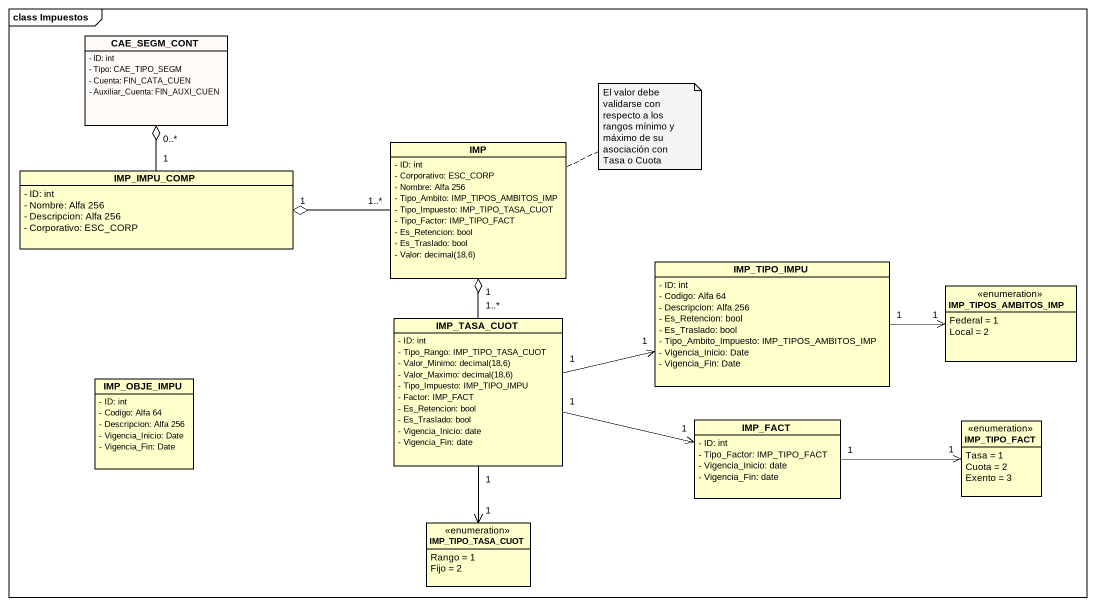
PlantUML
@startuml
mainframe class Impuestos
hide circle
hide empty members
skinparam classAttributeIconSize 0
class CAE_SEGM_CONT #FDFAF7 {
  - ID: int
  - Tipo: CAE_TIPO_SEGM
  - Cuenta: FIN_CATA_CUEN
  - Auxiliar_Cuenta: FIN_AUXI_CUEN
}
class IMP_IMPU_COMP {
  - ID: int
  - Nombre: Alfa 256
  - Descripcion: Alfa 256
  - Corporativo: ESC_CORP
}
class IMP {
  - ID: int
  - Corporativo: ESC_CORP
  - Nombre: Alfa 256
  - Tipo_Ambito: IMP_TIPOS_AMBITOS_IMP
  - Tipo_Impuesto: IMP_TIPO_TASA_CUOT
  - Tipo_Factor: IMP_TIPO_FACT
  - Es_Retencion: bool
  - Es_Traslado: bool
  {field} - Valor: decimal(18,6)
}
class IMP_TIPO_IMPU {
  - ID: int
  - Codigo: Alfa 64
  - Descripcion: Alfa 256
  - Es_Retencion: bool
  - Es_Traslado: bool
  - Tipo_Ambito_Impuesto: IMP_TIPOS_AMBITOS_IMP
  - Vigencia_Inicio: Date
  - Vigencia_Fin: Date
}
enum IMP_TIPOS_AMBITOS_IMP {
  Federal = 1
  Local = 2
}
class IMP_TASA_CUOT {
  - ID: int
  - Tipo_Rango: IMP_TIPO_TASA_CUOT
  {field} - Valor_Minimo: decimal(18,6)
  {field} - Valor_Maximo: decimal(18,6)
  - Tipo_Impuesto: IMP_TIPO_IMPU
  - Factor: IMP_FACT
  - Es_Retencion: bool
  - Es_Traslado: bool
  - Vigencia_Inicio: date
  - Vigencia_Fin: date
}
class IMP_OBJE_IMPU {
  - ID: int
  - Codigo: Alfa 64
  - Descripcion: Alfa 256
  - Vigencia_Inicio: Date
  - Vigencia_Fin: Date
}
class IMP_FACT {
  - ID: int
  - Tipo_Factor: IMP_TIPO_FACT
  - Vigencia_Inicio: date
  - Vigencia_Fin: date
}
enum IMP_TIPO_FACT {
  Tasa = 1
  Cuota = 2
  Exento = 3
}
enum IMP_TIPO_TASA_CUOT {
  Rango = 1
  Fijo = 2
}
IMP_IMPU_COMP "1" -up-o "0..*" CAE_SEGM_CONT
IMP "1..*" -left-o "1" IMP_IMPU_COMP
IMP_TIPO_IMPU "1" -right-> "1" IMP_TIPOS_AMBITOS_IMP
IMP_TASA_CUOT "1..*" -up-o "1" IMP
IMP_TASA_CUOT "1" -right-> "1" IMP_TIPO_IMPU
IMP_TASA_CUOT "1" -right-> "1" IMP_FACT
IMP_TASA_CUOT "1" --> "1" IMP_TIPO_TASA_CUOT
IMP_FACT "1" -right-> "1" IMP_TIPO_FACT
note right of IMP : El valor debe validarse con respecto a los rangos mínimo y máximo de su asociación con Tasa o Cuota
@enduml
